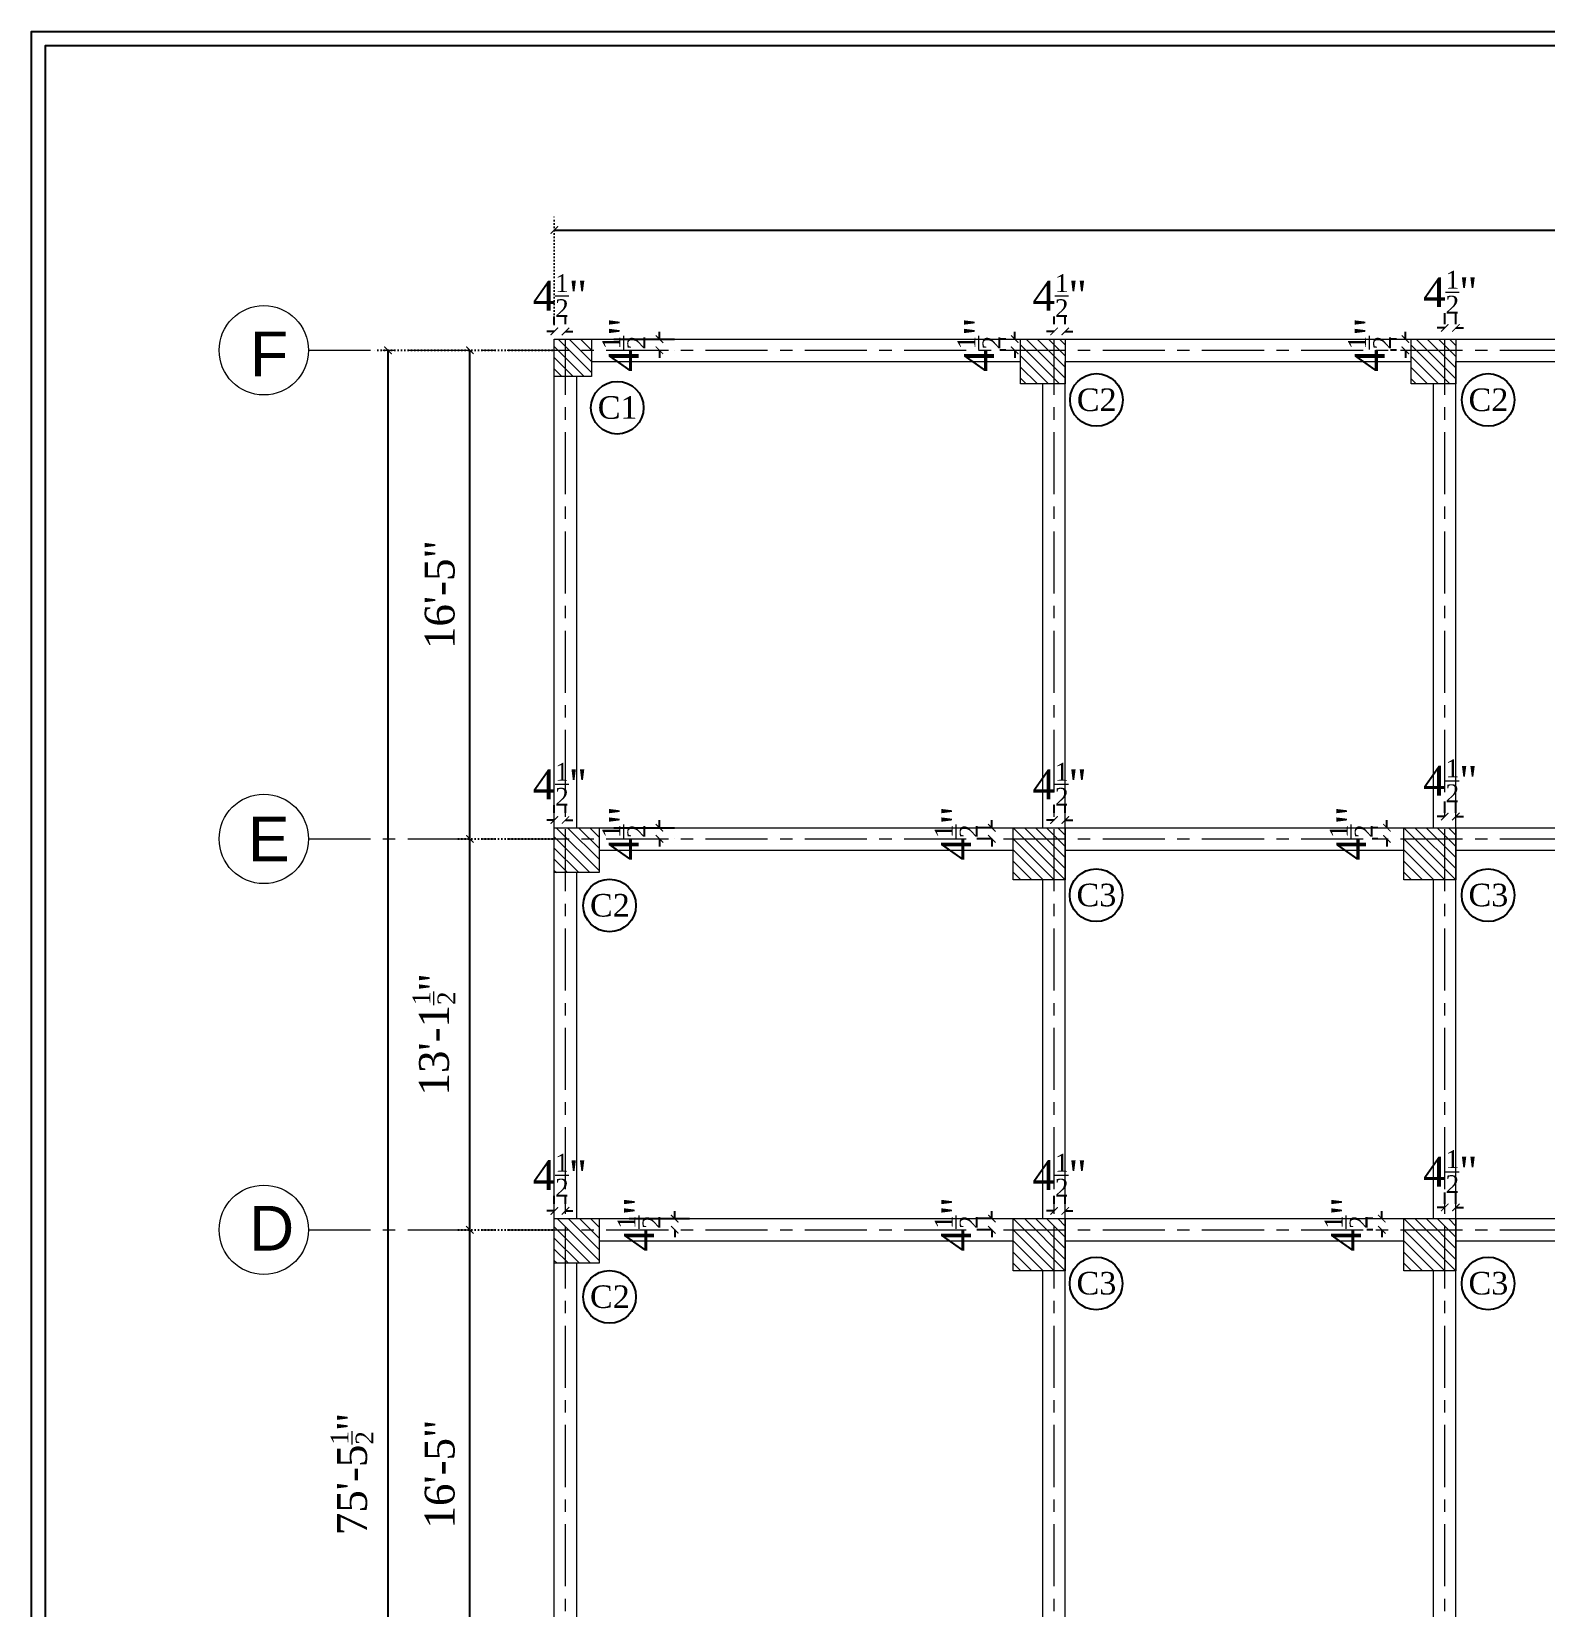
# Model space of a CAD drawing. Header units: feet. Extents: x 36263 to 96584, y 7663 to 35885.
# Drawn here: x 41916 to 42525, y 17432 to 18067 of the extents above; entities that cross this region are included whole.
import ezdxf

# ---------------------------------------------------------------- set-up
doc = ezdxf.new("R2010")
doc.units = ezdxf.units.FT
doc.linetypes.add('CENTER', pattern=[2, 1.25, -0.25, 0.25, -0.25])
doc.linetypes.add('DOT2', pattern=[0.125, 0, -0.125])
for name, color, linetype in [('0_TEXT', 1, 'Continuous'), ('DIM', 1, 'Continuous'), ('ST DIM', 11, 'Continuous'), ('ST TEX', 3, 'Continuous')]:
    doc.layers.add(name, color=color, linetype=linetype)
for name, color, linetype, lineweight in [('Column', 1, 'Continuous', 15), ('Hatch', 9, 'Continuous', 9), ('ST GRIDS', 6, 'CENTER', 9), ('Wall', 3, 'Continuous', 13)]:
    doc.layers.add(name, color=color, linetype=linetype, lineweight=lineweight)
doc.styles.add('RomanS', font='times.ttf')
doc.styles.get("Standard").update_dxf_attribs({"font": 'arial.ttf'})
doc.dimstyles.new('1-1', dxfattribs={"dimtxt": 9, "dimasz": 5, "dimexe": 6, "dimexo": 6, "dimgap": 3, "dimtad": 1, "dimdec": 1, "dimzin": 0, "dimdsep": 46, "dimlunit": 4, "dimtxsty": 'RomanS', "dimblk": 'ARCHTICK', "dimcen": 0.09, "dimclrd": 256, "dimclre": 256, "dimclrt": 3, "dimadec": 0, "dimazin": 0, "dimtfac": 0.6, "dimtdec": 1, "dimtix": 1, "dimtofl": 0, "dimtmove": 1, "dimatfit": 0, "dimfxl": 1, "dimtolj": 1, "dimtzin": 0, "dimarcsym": 0})
pattern_1 = [(315, (2309.4924, 0), (2.24506403, 2.24506403), [])]
pattern_2 = [(315, (2300.4924, 0), (2.24506403, 2.24506403), [])]

# ---------------------------------------------------------------- blocks, each defined once
blk = doc.blocks.new('_ArchTick')
at = {"color": 0, "const_width": 0.15}
blk.add_lwpolyline([(-0.5, -0.5), (0.5, 0.5)], dxfattribs=at)
blk = doc.blocks.new('*D127')
at = {"layer": 'Defpoints', "color": 0, "ltscale": 10, "transparency": 16777216}
for p in [(42092.27, 17938.21), (42131.44, 17938.21), (42131.44, 17741.36)]:
    blk.add_point(p, dxfattribs=at)
at = {"layer": 'ST DIM', "linetype": 'DOT2', "lineweight": -2, "ltscale": 10, "transparency": 16777216}
for p, q in [((42125.44, 17938.21), (42086.27, 17938.21)), ((42125.44, 17741.36), (42086.27, 17741.36))]:
    blk.add_line(p, q, dxfattribs=at)
at = {"layer": 'ST DIM', "lineweight": -2, "ltscale": 10, "transparency": 16777216}
blk.add_line((42092.27, 17741.36), (42092.27, 17938.21), dxfattribs=at)
at = {"layer": 'ST DIM', "lineweight": -2, "ltscale": 10, "transparency": 16777216, "xscale": 3, "yscale": 3, "zscale": 3}
for p, rotation in [((42092.27, 17938.21), 90), ((42092.27, 17741.36), 270)]:
    blk.add_blockref('_ArchTick', p, dxfattribs=dict(at, rotation=rotation))
at = {"layer": 'ST DIM', "color": 3, "lineweight": 13, "ltscale": 10, "transparency": 16777216, "insert": (42080.16, 17839.78), "char_height": 12, "attachment_point": 5, "rotation": 90, "style": 'RomanS'}
blk.add_mtext('\\A1;16\'-5"', dxfattribs=at)
blk = doc.blocks.new('*D133')
at = {"layer": 'Defpoints', "color": 0, "ltscale": 10, "transparency": 16777216}
for p in [(42092.27, 17741.36), (42131.44, 17741.36), (42131.44, 17583.88)]:
    blk.add_point(p, dxfattribs=at)
at = {"layer": 'ST DIM', "linetype": 'DOT2', "lineweight": -2, "ltscale": 10, "transparency": 16777216}
for p, q in [((42125.44, 17741.36), (42086.27, 17741.36)), ((42125.44, 17583.88), (42086.27, 17583.88))]:
    blk.add_line(p, q, dxfattribs=at)
at = {"layer": 'ST DIM', "lineweight": -2, "ltscale": 10, "transparency": 16777216}
blk.add_line((42092.27, 17583.88), (42092.27, 17741.36), dxfattribs=at)
at = {"layer": 'ST DIM', "lineweight": -2, "ltscale": 10, "transparency": 16777216, "xscale": 3, "yscale": 3, "zscale": 3}
for p, rotation in [((42092.27, 17741.36), 90), ((42092.27, 17583.88), 270)]:
    blk.add_blockref('_ArchTick', p, dxfattribs=dict(at, rotation=rotation))
at = {"layer": 'ST DIM', "color": 3, "lineweight": 13, "ltscale": 10, "transparency": 16777216, "insert": (42077.78, 17662.62), "char_height": 12, "attachment_point": 5, "rotation": 90, "style": 'RomanS'}
blk.add_mtext('\\A1;13\'-1{\\H0.6x;\\S1/2;}"', dxfattribs=at)
blk = doc.blocks.new('*D134')
at = {"layer": 'Defpoints', "color": 0, "ltscale": 10, "transparency": 16777216}
for p in [(42092.27, 17583.88), (42131.44, 17583.88), (42131.44, 17387.03)]:
    blk.add_point(p, dxfattribs=at)
at = {"layer": 'ST DIM', "linetype": 'DOT2', "lineweight": -2, "ltscale": 10, "transparency": 16777216}
for p, q in [((42125.44, 17583.88), (42086.27, 17583.88)), ((42125.44, 17387.03), (42086.27, 17387.03))]:
    blk.add_line(p, q, dxfattribs=at)
at = {"layer": 'ST DIM', "lineweight": -2, "ltscale": 10, "transparency": 16777216}
blk.add_line((42092.27, 17387.03), (42092.27, 17583.88), dxfattribs=at)
at = {"layer": 'ST DIM', "lineweight": -2, "ltscale": 10, "transparency": 16777216, "xscale": 3, "yscale": 3, "zscale": 3}
for p, rotation in [((42092.27, 17583.88), 90), ((42092.27, 17387.03), 270)]:
    blk.add_blockref('_ArchTick', p, dxfattribs=dict(at, rotation=rotation))
at = {"layer": 'ST DIM', "color": 3, "lineweight": 13, "ltscale": 10, "transparency": 16777216, "insert": (42080.16, 17485.46), "char_height": 12, "attachment_point": 5, "rotation": 90, "style": 'RomanS'}
blk.add_mtext('\\A1;16\'-5"', dxfattribs=at)
blk = doc.blocks.new('*D139')
at = {"layer": 'Defpoints', "color": 0, "ltscale": 10, "transparency": 16777216}
for p in [(43040.68, 17986.66), (42126.28, 17942.71), (43040.68, 17942.71)]:
    blk.add_point(p, dxfattribs=at)
at = {"layer": 'ST DIM', "linetype": 'DOT2', "lineweight": -2, "ltscale": 10, "transparency": 16777216}
for p, q in [((42126.28, 17948.71), (42126.28, 17992.66)), ((43040.68, 17948.71), (43040.68, 17992.66))]:
    blk.add_line(p, q, dxfattribs=at)
at = {"layer": 'ST DIM', "lineweight": -2, "ltscale": 10, "transparency": 16777216}
blk.add_line((42126.28, 17986.66), (43040.68, 17986.66), dxfattribs=at)
at = {"layer": 'ST DIM', "lineweight": -2, "ltscale": 10, "transparency": 16777216, "xscale": 3, "yscale": 3, "zscale": 3, "rotation": 180}
blk.add_blockref('_ArchTick', (42126.28, 17986.66), dxfattribs=at)
at = {"layer": 'ST DIM', "lineweight": -2, "ltscale": 10, "transparency": 16777216, "xscale": 3, "yscale": 3, "zscale": 3}
blk.add_blockref('_ArchTick', (43040.68, 17986.66), dxfattribs=at)
at = {"layer": 'ST DIM', "color": 3, "lineweight": 13, "ltscale": 10, "transparency": 16777216, "insert": (42583.48, 18001.17), "char_height": 12, "attachment_point": 5, "style": 'RomanS'}
blk.add_mtext('\\A1;76\'-2{\\H0.6x;\\S1/2;}"', dxfattribs=at)
blk = doc.blocks.new('*D128')
at = {"layer": 'Defpoints', "color": 0, "ltscale": 10, "transparency": 16777216}
for p in [(42059.28, 17938.21), (42092.27, 17938.21), (42092.27, 17032.81)]:
    blk.add_point(p, dxfattribs=at)
at = {"layer": 'ST DIM', "linetype": 'DOT2', "lineweight": -2, "ltscale": 10, "transparency": 16777216}
for p, q in [((42086.27, 17938.21), (42053.28, 17938.21)), ((42086.27, 17032.81), (42053.28, 17032.81))]:
    blk.add_line(p, q, dxfattribs=at)
at = {"layer": 'ST DIM', "lineweight": -2, "ltscale": 10, "transparency": 16777216}
blk.add_line((42059.28, 17032.81), (42059.28, 17938.21), dxfattribs=at)
at = {"layer": 'ST DIM', "lineweight": -2, "ltscale": 10, "transparency": 16777216, "xscale": 3, "yscale": 3, "zscale": 3}
for p, rotation in [((42059.28, 17938.21), 90), ((42059.28, 17032.81), 270)]:
    blk.add_blockref('_ArchTick', p, dxfattribs=dict(at, rotation=rotation))
at = {"layer": 'ST DIM', "color": 3, "lineweight": 13, "ltscale": 10, "transparency": 16777216, "insert": (42044.78, 17485.51), "char_height": 12, "attachment_point": 5, "rotation": 90, "style": 'RomanS'}
blk.add_mtext('\\A1;75\'-5{\\H0.6x;\\S1/2;}"', dxfattribs=at)
blk = doc.blocks.new('*D185')
at = {"layer": 'Defpoints', "color": 0, "ltscale": 10, "transparency": 16777216}
for p in [(42332.13, 17945.82), (42327.63, 17942.71), (42332.13, 17942.71)]:
    blk.add_point(p, dxfattribs=at)
at = {"layer": 'ST DIM', "lineweight": -2, "ltscale": 10, "transparency": 16777216}
for p, q in [((42327.63, 17948.71), (42327.63, 17951.82)), ((42332.13, 17948.71), (42332.13, 17951.82)), ((42327.63, 17945.82), (42324.63, 17945.82)), ((42332.13, 17945.82), (42335.13, 17945.82))]:
    blk.add_line(p, q, dxfattribs=at)
at = {"layer": 'ST DIM', "lineweight": -2, "ltscale": 10, "transparency": 16777216, "xscale": 3, "yscale": 3, "zscale": 3}
blk.add_blockref('_ArchTick', (42327.63, 17945.82), dxfattribs=at)
at = {"layer": 'ST DIM', "lineweight": -2, "ltscale": 10, "transparency": 16777216, "xscale": 3, "yscale": 3, "zscale": 3, "rotation": 180}
blk.add_blockref('_ArchTick', (42332.13, 17945.82), dxfattribs=at)
at = {"layer": 'ST DIM', "color": 3, "lineweight": 13, "ltscale": 10, "transparency": 16777216, "insert": (42329.88, 17960.21), "char_height": 12, "attachment_point": 5, "style": 'RomanS'}
blk.add_mtext('\\A1;4{\\H0.6x;\\S1/2;}"', dxfattribs=at)
blk = doc.blocks.new('*D186')
at = {"layer": 'Defpoints', "color": 0, "ltscale": 10, "transparency": 16777216}
for p in [(42489.52, 17947.23), (42485.02, 17942.71), (42489.52, 17942.71)]:
    blk.add_point(p, dxfattribs=at)
at = {"layer": 'ST DIM', "lineweight": -2, "ltscale": 10, "transparency": 16777216}
for p, q in [((42485.02, 17948.71), (42485.02, 17953.23)), ((42489.52, 17948.71), (42489.52, 17953.23)), ((42485.02, 17947.23), (42482.02, 17947.23)), ((42489.52, 17947.23), (42492.52, 17947.23))]:
    blk.add_line(p, q, dxfattribs=at)
at = {"layer": 'ST DIM', "lineweight": -2, "ltscale": 10, "transparency": 16777216, "xscale": 3, "yscale": 3, "zscale": 3}
blk.add_blockref('_ArchTick', (42485.02, 17947.23), dxfattribs=at)
at = {"layer": 'ST DIM', "lineweight": -2, "ltscale": 10, "transparency": 16777216, "xscale": 3, "yscale": 3, "zscale": 3, "rotation": 180}
blk.add_blockref('_ArchTick', (42489.52, 17947.23), dxfattribs=at)
at = {"layer": 'ST DIM', "color": 3, "lineweight": 13, "ltscale": 10, "transparency": 16777216, "insert": (42487.27, 17961.61), "char_height": 12, "attachment_point": 5, "style": 'RomanS'}
blk.add_mtext('\\A1;4{\\H0.6x;\\S1/2;}"', dxfattribs=at)
blk = doc.blocks.new('*D183')
at = {"layer": 'Defpoints', "color": 0, "ltscale": 10, "transparency": 16777216}
for p in [(42130.78, 17945.82), (42126.28, 17942.71), (42130.78, 17942.71)]:
    blk.add_point(p, dxfattribs=at)
at = {"layer": 'ST DIM', "lineweight": -2, "ltscale": 10, "transparency": 16777216}
for p, q in [((42126.28, 17948.71), (42126.28, 17951.82)), ((42130.78, 17948.71), (42130.78, 17951.82)), ((42126.28, 17945.82), (42123.28, 17945.82)), ((42130.78, 17945.82), (42133.78, 17945.82))]:
    blk.add_line(p, q, dxfattribs=at)
at = {"layer": 'ST DIM', "lineweight": -2, "ltscale": 10, "transparency": 16777216, "xscale": 3, "yscale": 3, "zscale": 3}
blk.add_blockref('_ArchTick', (42126.28, 17945.82), dxfattribs=at)
at = {"layer": 'ST DIM', "lineweight": -2, "ltscale": 10, "transparency": 16777216, "xscale": 3, "yscale": 3, "zscale": 3, "rotation": 180}
blk.add_blockref('_ArchTick', (42130.78, 17945.82), dxfattribs=at)
at = {"layer": 'ST DIM', "color": 3, "lineweight": 13, "ltscale": 10, "transparency": 16777216, "insert": (42128.53, 17960.21), "char_height": 12, "attachment_point": 5, "style": 'RomanS'}
blk.add_mtext('\\A1;4{\\H0.6x;\\S1/2;}"', dxfattribs=at)
blk = doc.blocks.new('*D184')
at = {"layer": 'Defpoints', "color": 0, "ltscale": 10, "transparency": 16777216}
for p in [(42311.76, 17938.21), (42314.13, 17942.71), (42314.13, 17938.21)]:
    blk.add_point(p, dxfattribs=at)
at = {"layer": 'ST DIM', "lineweight": -2, "ltscale": 10, "transparency": 16777216}
for p, q in [((42311.76, 17942.71), (42311.76, 17945.71)), ((42308.13, 17942.71), (42305.76, 17942.71)), ((42308.13, 17938.21), (42305.76, 17938.21)), ((42311.76, 17938.21), (42311.76, 17935.21))]:
    blk.add_line(p, q, dxfattribs=at)
at = {"layer": 'ST DIM', "lineweight": -2, "ltscale": 10, "transparency": 16777216, "xscale": 3, "yscale": 3, "zscale": 3}
for p, rotation in [((42311.76, 17942.71), 270), ((42311.76, 17938.21), 90)]:
    blk.add_blockref('_ArchTick', p, dxfattribs=dict(at, rotation=rotation))
at = {"layer": 'ST DIM', "color": 3, "lineweight": 13, "ltscale": 10, "transparency": 16777216, "insert": (42297.37, 17940.46), "char_height": 12, "attachment_point": 5, "rotation": 90, "style": 'RomanS'}
blk.add_mtext('\\A1;4{\\H0.6x;\\S1/2;}"', dxfattribs=at)
blk = doc.blocks.new('*D188')
at = {"layer": 'Defpoints', "color": 0, "ltscale": 10, "transparency": 16777216}
for p in [(42144.28, 17942.71), (42168.64, 17938.21), (42168.64, 17938.21)]:
    blk.add_point(p, dxfattribs=at)
at = {"layer": 'ST DIM', "lineweight": -2, "ltscale": 10, "transparency": 16777216}
for p, q in [((42168.64, 17942.71), (42168.64, 17945.71)), ((42150.28, 17942.71), (42174.64, 17942.71)), ((42168.64, 17938.21), (42168.64, 17935.21)), ((42174.64, 17938.21), (42174.64, 17938.21))]:
    blk.add_line(p, q, dxfattribs=at)
at = {"layer": 'ST DIM', "lineweight": -2, "ltscale": 10, "transparency": 16777216, "xscale": 3, "yscale": 3, "zscale": 3}
for p, rotation in [((42168.64, 17942.71), 270), ((42168.64, 17938.21), 90)]:
    blk.add_blockref('_ArchTick', p, dxfattribs=dict(at, rotation=rotation))
at = {"layer": 'ST DIM', "color": 3, "lineweight": 13, "ltscale": 10, "transparency": 16777216, "insert": (42154.26, 17940.46), "char_height": 12, "attachment_point": 5, "rotation": 90, "style": 'RomanS'}
blk.add_mtext('\\A1;4{\\H0.6x;\\S1/2;}"', dxfattribs=at)
blk = doc.blocks.new('*D177')
at = {"layer": 'Defpoints', "color": 0, "ltscale": 10, "transparency": 16777216}
for p in [(42469.15, 17938.21), (42471.52, 17942.71), (42471.52, 17938.21)]:
    blk.add_point(p, dxfattribs=at)
at = {"layer": 'ST DIM', "lineweight": -2, "ltscale": 10, "transparency": 16777216}
for p, q in [((42469.15, 17942.71), (42469.15, 17945.71)), ((42465.52, 17942.71), (42463.15, 17942.71)), ((42465.52, 17938.21), (42463.15, 17938.21)), ((42469.15, 17938.21), (42469.15, 17935.21))]:
    blk.add_line(p, q, dxfattribs=at)
at = {"layer": 'ST DIM', "lineweight": -2, "ltscale": 10, "transparency": 16777216, "xscale": 3, "yscale": 3, "zscale": 3}
for p, rotation in [((42469.15, 17942.71), 270), ((42469.15, 17938.21), 90)]:
    blk.add_blockref('_ArchTick', p, dxfattribs=dict(at, rotation=rotation))
at = {"layer": 'ST DIM', "color": 3, "lineweight": 13, "ltscale": 10, "transparency": 16777216, "insert": (42454.77, 17940.46), "char_height": 12, "attachment_point": 5, "rotation": 90, "style": 'RomanS'}
blk.add_mtext('\\A1;4{\\H0.6x;\\S1/2;}"', dxfattribs=at)
blk = doc.blocks.new('*D165')
at = {"layer": 'Defpoints', "color": 0, "ltscale": 10, "transparency": 16777216}
for p in [(42130.78, 17748.97), (42126.28, 17745.86), (42130.78, 17745.86)]:
    blk.add_point(p, dxfattribs=at)
at = {"layer": 'ST DIM', "lineweight": -2, "ltscale": 10, "transparency": 16777216}
for p, q in [((42126.28, 17751.86), (42126.28, 17754.97)), ((42130.78, 17751.86), (42130.78, 17754.97)), ((42126.28, 17748.97), (42123.28, 17748.97)), ((42130.78, 17748.97), (42133.78, 17748.97))]:
    blk.add_line(p, q, dxfattribs=at)
at = {"layer": 'ST DIM', "lineweight": -2, "ltscale": 10, "transparency": 16777216, "xscale": 3, "yscale": 3, "zscale": 3}
blk.add_blockref('_ArchTick', (42126.28, 17748.97), dxfattribs=at)
at = {"layer": 'ST DIM', "lineweight": -2, "ltscale": 10, "transparency": 16777216, "xscale": 3, "yscale": 3, "zscale": 3, "rotation": 180}
blk.add_blockref('_ArchTick', (42130.78, 17748.97), dxfattribs=at)
at = {"layer": 'ST DIM', "color": 3, "lineweight": 13, "ltscale": 10, "transparency": 16777216, "insert": (42128.53, 17763.36), "char_height": 12, "attachment_point": 5, "style": 'RomanS'}
blk.add_mtext('\\A1;4{\\H0.6x;\\S1/2;}"', dxfattribs=at)
blk = doc.blocks.new('*D166')
at = {"layer": 'Defpoints', "color": 0, "ltscale": 10, "transparency": 16777216}
for p in [(42144.28, 17745.86), (42168.64, 17741.36), (42168.64, 17741.36)]:
    blk.add_point(p, dxfattribs=at)
at = {"layer": 'ST DIM', "lineweight": -2, "ltscale": 10, "transparency": 16777216}
for p, q in [((42168.64, 17745.86), (42168.64, 17748.86)), ((42150.28, 17745.86), (42174.64, 17745.86)), ((42168.64, 17741.36), (42168.64, 17738.36)), ((42174.64, 17741.36), (42174.64, 17741.36))]:
    blk.add_line(p, q, dxfattribs=at)
at = {"layer": 'ST DIM', "lineweight": -2, "ltscale": 10, "transparency": 16777216, "xscale": 3, "yscale": 3, "zscale": 3}
for p, rotation in [((42168.64, 17745.86), 270), ((42168.64, 17741.36), 90)]:
    blk.add_blockref('_ArchTick', p, dxfattribs=dict(at, rotation=rotation))
at = {"layer": 'ST DIM', "color": 3, "lineweight": 13, "ltscale": 10, "transparency": 16777216, "insert": (42154.26, 17743.61), "char_height": 12, "attachment_point": 5, "rotation": 90, "style": 'RomanS'}
blk.add_mtext('\\A1;4{\\H0.6x;\\S1/2;}"', dxfattribs=at)
blk = doc.blocks.new('*D167')
at = {"layer": 'Defpoints', "color": 0, "ltscale": 10, "transparency": 16777216}
for p in [(42332.13, 17748.97), (42327.63, 17745.86), (42332.13, 17745.86)]:
    blk.add_point(p, dxfattribs=at)
at = {"layer": 'ST DIM', "lineweight": -2, "ltscale": 10, "transparency": 16777216}
for p, q in [((42327.63, 17751.86), (42327.63, 17754.97)), ((42332.13, 17751.86), (42332.13, 17754.97)), ((42327.63, 17748.97), (42324.63, 17748.97)), ((42332.13, 17748.97), (42335.13, 17748.97))]:
    blk.add_line(p, q, dxfattribs=at)
at = {"layer": 'ST DIM', "lineweight": -2, "ltscale": 10, "transparency": 16777216, "xscale": 3, "yscale": 3, "zscale": 3}
blk.add_blockref('_ArchTick', (42327.63, 17748.97), dxfattribs=at)
at = {"layer": 'ST DIM', "lineweight": -2, "ltscale": 10, "transparency": 16777216, "xscale": 3, "yscale": 3, "zscale": 3, "rotation": 180}
blk.add_blockref('_ArchTick', (42332.13, 17748.97), dxfattribs=at)
at = {"layer": 'ST DIM', "color": 3, "lineweight": 13, "ltscale": 10, "transparency": 16777216, "insert": (42329.88, 17763.36), "char_height": 12, "attachment_point": 5, "style": 'RomanS'}
blk.add_mtext('\\A1;4{\\H0.6x;\\S1/2;}"', dxfattribs=at)
blk = doc.blocks.new('*D168')
at = {"layer": 'Defpoints', "color": 0, "ltscale": 10, "transparency": 16777216}
for p in [(42489.52, 17750.38), (42485.02, 17745.86), (42489.52, 17745.86)]:
    blk.add_point(p, dxfattribs=at)
at = {"layer": 'ST DIM', "lineweight": -2, "ltscale": 10, "transparency": 16777216}
for p, q in [((42485.02, 17751.86), (42485.02, 17756.38)), ((42489.52, 17751.86), (42489.52, 17756.38)), ((42485.02, 17750.38), (42482.02, 17750.38)), ((42489.52, 17750.38), (42492.52, 17750.38))]:
    blk.add_line(p, q, dxfattribs=at)
at = {"layer": 'ST DIM', "lineweight": -2, "ltscale": 10, "transparency": 16777216, "xscale": 3, "yscale": 3, "zscale": 3}
blk.add_blockref('_ArchTick', (42485.02, 17750.38), dxfattribs=at)
at = {"layer": 'ST DIM', "lineweight": -2, "ltscale": 10, "transparency": 16777216, "xscale": 3, "yscale": 3, "zscale": 3, "rotation": 180}
blk.add_blockref('_ArchTick', (42489.52, 17750.38), dxfattribs=at)
at = {"layer": 'ST DIM', "color": 3, "lineweight": 13, "ltscale": 10, "transparency": 16777216, "insert": (42487.27, 17764.77), "char_height": 12, "attachment_point": 5, "style": 'RomanS'}
blk.add_mtext('\\A1;4{\\H0.6x;\\S1/2;}"', dxfattribs=at)
blk = doc.blocks.new('*D172')
at = {"layer": 'Defpoints', "color": 0, "ltscale": 10, "transparency": 16777216}
for p in [(42308.13, 17745.86), (42302.56, 17741.36), (42308.13, 17741.36)]:
    blk.add_point(p, dxfattribs=at)
at = {"layer": 'ST DIM', "lineweight": -2, "ltscale": 10, "transparency": 16777216}
for p, q in [((42302.56, 17745.86), (42302.56, 17748.86)), ((42302.13, 17745.86), (42296.56, 17745.86)), ((42302.13, 17741.36), (42296.56, 17741.36)), ((42302.56, 17741.36), (42302.56, 17738.36))]:
    blk.add_line(p, q, dxfattribs=at)
at = {"layer": 'ST DIM', "lineweight": -2, "ltscale": 10, "transparency": 16777216, "xscale": 3, "yscale": 3, "zscale": 3}
for p, rotation in [((42302.56, 17745.86), 270), ((42302.56, 17741.36), 90)]:
    blk.add_blockref('_ArchTick', p, dxfattribs=dict(at, rotation=rotation))
at = {"layer": 'ST DIM', "color": 3, "lineweight": 13, "ltscale": 10, "transparency": 16777216, "insert": (42288.17, 17743.61), "char_height": 12, "attachment_point": 5, "rotation": 90, "style": 'RomanS'}
blk.add_mtext('\\A1;4{\\H0.6x;\\S1/2;}"', dxfattribs=at)
blk = doc.blocks.new('*D173')
at = {"layer": 'Defpoints', "color": 0, "ltscale": 10, "transparency": 16777216}
for p in [(42464.09, 17745.86), (42461.72, 17741.36), (42464.09, 17741.36)]:
    blk.add_point(p, dxfattribs=at)
at = {"layer": 'ST DIM', "lineweight": -2, "ltscale": 10, "transparency": 16777216}
for p, q in [((42461.72, 17745.86), (42461.72, 17748.86)), ((42458.09, 17745.86), (42455.72, 17745.86)), ((42458.09, 17741.36), (42455.72, 17741.36)), ((42461.72, 17741.36), (42461.72, 17738.36))]:
    blk.add_line(p, q, dxfattribs=at)
at = {"layer": 'ST DIM', "lineweight": -2, "ltscale": 10, "transparency": 16777216, "xscale": 3, "yscale": 3, "zscale": 3}
for p, rotation in [((42461.72, 17745.86), 270), ((42461.72, 17741.36), 90)]:
    blk.add_blockref('_ArchTick', p, dxfattribs=dict(at, rotation=rotation))
at = {"layer": 'ST DIM', "color": 3, "lineweight": 13, "ltscale": 10, "transparency": 16777216, "insert": (42447.34, 17743.61), "char_height": 12, "attachment_point": 5, "rotation": 90, "style": 'RomanS'}
blk.add_mtext('\\A1;4{\\H0.6x;\\S1/2;}"', dxfattribs=at)
blk = doc.blocks.new('*D141')
at = {"layer": 'Defpoints', "color": 0, "ltscale": 10, "transparency": 16777216}
for p in [(42130.78, 17591.5), (42126.28, 17588.38), (42130.78, 17588.38)]:
    blk.add_point(p, dxfattribs=at)
at = {"layer": 'ST DIM', "lineweight": -2, "ltscale": 10, "transparency": 16777216}
for p, q in [((42126.28, 17594.38), (42126.28, 17597.5)), ((42130.78, 17594.38), (42130.78, 17597.5)), ((42126.28, 17591.5), (42123.28, 17591.5)), ((42130.78, 17591.5), (42133.78, 17591.5))]:
    blk.add_line(p, q, dxfattribs=at)
at = {"layer": 'ST DIM', "lineweight": -2, "ltscale": 10, "transparency": 16777216, "xscale": 3, "yscale": 3, "zscale": 3}
blk.add_blockref('_ArchTick', (42126.28, 17591.5), dxfattribs=at)
at = {"layer": 'ST DIM', "lineweight": -2, "ltscale": 10, "transparency": 16777216, "xscale": 3, "yscale": 3, "zscale": 3, "rotation": 180}
blk.add_blockref('_ArchTick', (42130.78, 17591.5), dxfattribs=at)
at = {"layer": 'ST DIM', "color": 3, "lineweight": 13, "ltscale": 10, "transparency": 16777216, "insert": (42128.53, 17605.88), "char_height": 12, "attachment_point": 5, "style": 'RomanS'}
blk.add_mtext('\\A1;4{\\H0.6x;\\S1/2;}"', dxfattribs=at)
blk = doc.blocks.new('*D142')
at = {"layer": 'Defpoints', "color": 0, "ltscale": 10, "transparency": 16777216}
for p in [(42150.42, 17588.38), (42174.79, 17583.88), (42174.79, 17583.88)]:
    blk.add_point(p, dxfattribs=at)
at = {"layer": 'ST DIM', "lineweight": -2, "ltscale": 10, "transparency": 16777216}
for p, q in [((42174.79, 17588.38), (42174.79, 17591.38)), ((42156.42, 17588.38), (42180.79, 17588.38)), ((42174.79, 17583.88), (42174.79, 17580.88)), ((42180.79, 17583.88), (42180.79, 17583.88))]:
    blk.add_line(p, q, dxfattribs=at)
at = {"layer": 'ST DIM', "lineweight": -2, "ltscale": 10, "transparency": 16777216, "xscale": 3, "yscale": 3, "zscale": 3}
for p, rotation in [((42174.79, 17588.38), 270), ((42174.79, 17583.88), 90)]:
    blk.add_blockref('_ArchTick', p, dxfattribs=dict(at, rotation=rotation))
at = {"layer": 'ST DIM', "color": 3, "lineweight": 13, "ltscale": 10, "transparency": 16777216, "insert": (42160.4, 17586.13), "char_height": 12, "attachment_point": 5, "rotation": 90, "style": 'RomanS'}
blk.add_mtext('\\A1;4{\\H0.6x;\\S1/2;}"', dxfattribs=at)
blk = doc.blocks.new('*D143')
at = {"layer": 'Defpoints', "color": 0, "ltscale": 10, "transparency": 16777216}
for p in [(42332.13, 17591.5), (42327.63, 17588.38), (42332.13, 17588.38)]:
    blk.add_point(p, dxfattribs=at)
at = {"layer": 'ST DIM', "lineweight": -2, "ltscale": 10, "transparency": 16777216}
for p, q in [((42327.63, 17594.38), (42327.63, 17597.5)), ((42332.13, 17594.38), (42332.13, 17597.5)), ((42327.63, 17591.5), (42324.63, 17591.5)), ((42332.13, 17591.5), (42335.13, 17591.5))]:
    blk.add_line(p, q, dxfattribs=at)
at = {"layer": 'ST DIM', "lineweight": -2, "ltscale": 10, "transparency": 16777216, "xscale": 3, "yscale": 3, "zscale": 3}
blk.add_blockref('_ArchTick', (42327.63, 17591.5), dxfattribs=at)
at = {"layer": 'ST DIM', "lineweight": -2, "ltscale": 10, "transparency": 16777216, "xscale": 3, "yscale": 3, "zscale": 3, "rotation": 180}
blk.add_blockref('_ArchTick', (42332.13, 17591.5), dxfattribs=at)
at = {"layer": 'ST DIM', "color": 3, "lineweight": 13, "ltscale": 10, "transparency": 16777216, "insert": (42329.88, 17605.88), "char_height": 12, "attachment_point": 5, "style": 'RomanS'}
blk.add_mtext('\\A1;4{\\H0.6x;\\S1/2;}"', dxfattribs=at)
blk = doc.blocks.new('*D144')
at = {"layer": 'Defpoints', "color": 0, "ltscale": 10, "transparency": 16777216}
for p in [(42489.52, 17592.9), (42485.02, 17588.38), (42489.52, 17588.38)]:
    blk.add_point(p, dxfattribs=at)
at = {"layer": 'ST DIM', "lineweight": -2, "ltscale": 10, "transparency": 16777216}
for p, q in [((42485.02, 17594.38), (42485.02, 17598.9)), ((42489.52, 17594.38), (42489.52, 17598.9)), ((42485.02, 17592.9), (42482.02, 17592.9)), ((42489.52, 17592.9), (42492.52, 17592.9))]:
    blk.add_line(p, q, dxfattribs=at)
at = {"layer": 'ST DIM', "lineweight": -2, "ltscale": 10, "transparency": 16777216, "xscale": 3, "yscale": 3, "zscale": 3}
blk.add_blockref('_ArchTick', (42485.02, 17592.9), dxfattribs=at)
at = {"layer": 'ST DIM', "lineweight": -2, "ltscale": 10, "transparency": 16777216, "xscale": 3, "yscale": 3, "zscale": 3, "rotation": 180}
blk.add_blockref('_ArchTick', (42489.52, 17592.9), dxfattribs=at)
at = {"layer": 'ST DIM', "color": 3, "lineweight": 13, "ltscale": 10, "transparency": 16777216, "insert": (42487.27, 17607.29), "char_height": 12, "attachment_point": 5, "style": 'RomanS'}
blk.add_mtext('\\A1;4{\\H0.6x;\\S1/2;}"', dxfattribs=at)
blk = doc.blocks.new('*D148')
at = {"layer": 'Defpoints', "color": 0, "ltscale": 10, "transparency": 16777216}
for p in [(42302.56, 17583.88), (42308.13, 17588.38), (42308.13, 17583.88)]:
    blk.add_point(p, dxfattribs=at)
at = {"layer": 'ST DIM', "lineweight": -2, "ltscale": 10, "transparency": 16777216}
for p, q in [((42302.56, 17588.38), (42302.56, 17591.38)), ((42302.13, 17588.38), (42296.56, 17588.38)), ((42302.13, 17583.88), (42296.56, 17583.88)), ((42302.56, 17583.88), (42302.56, 17580.88))]:
    blk.add_line(p, q, dxfattribs=at)
at = {"layer": 'ST DIM', "lineweight": -2, "ltscale": 10, "transparency": 16777216, "xscale": 3, "yscale": 3, "zscale": 3}
for p, rotation in [((42302.56, 17588.38), 270), ((42302.56, 17583.88), 90)]:
    blk.add_blockref('_ArchTick', p, dxfattribs=dict(at, rotation=rotation))
at = {"layer": 'ST DIM', "color": 3, "lineweight": 13, "ltscale": 10, "transparency": 16777216, "insert": (42288.17, 17586.13), "char_height": 12, "attachment_point": 5, "rotation": 90, "style": 'RomanS'}
blk.add_mtext('\\A1;4{\\H0.6x;\\S1/2;}"', dxfattribs=at)
blk = doc.blocks.new('*D149')
at = {"layer": 'Defpoints', "color": 0, "ltscale": 10, "transparency": 16777216}
for p in [(42459.66, 17583.88), (42462.02, 17588.38), (42462.02, 17583.88)]:
    blk.add_point(p, dxfattribs=at)
at = {"layer": 'ST DIM', "lineweight": -2, "ltscale": 10, "transparency": 16777216}
for p, q in [((42459.66, 17588.38), (42459.66, 17591.38)), ((42456.02, 17588.38), (42453.66, 17588.38)), ((42456.02, 17583.88), (42453.66, 17583.88)), ((42459.66, 17583.88), (42459.66, 17580.88))]:
    blk.add_line(p, q, dxfattribs=at)
at = {"layer": 'ST DIM', "lineweight": -2, "ltscale": 10, "transparency": 16777216, "xscale": 3, "yscale": 3, "zscale": 3}
for p, rotation in [((42459.66, 17588.38), 270), ((42459.66, 17583.88), 90)]:
    blk.add_blockref('_ArchTick', p, dxfattribs=dict(at, rotation=rotation))
at = {"layer": 'ST DIM', "color": 3, "lineweight": 13, "ltscale": 10, "transparency": 16777216, "insert": (42445.27, 17586.13), "char_height": 12, "attachment_point": 5, "rotation": 90, "style": 'RomanS'}
blk.add_mtext('\\A1;4{\\H0.6x;\\S1/2;}"', dxfattribs=at)

msp = doc.modelspace()

# ---------------------------------------------------------------- hatches: boundary and pattern name
at = {"layer": 'Hatch', "lineweight": 9, "transparency": 33554505}
h = msp.add_hatch(dxfattribs=at)
h.set_pattern_fill('ANSI31', color=253, angle=-90)
h.set_pattern_definition(pattern_1)
h.paths.add_polyline_path([(42141.28, 17942.71), (42126.28, 17942.71), (42126.28, 17927.71), (42141.28, 17927.71)])
h = msp.add_hatch(dxfattribs=at)
h.set_pattern_fill('ANSI31', color=253, angle=-90)
h.set_pattern_definition(pattern_2)
h.paths.add_polyline_path([(42314.13, 17942.71), (42314.13, 17924.71), (42332.13, 17924.71), (42332.13, 17942.71)])
h = msp.add_hatch(dxfattribs=at)
h.set_pattern_fill('ANSI31', color=253, angle=-90)
h.set_pattern_definition(pattern_2)
h.paths.add_polyline_path([(42471.52, 17942.71), (42471.52, 17924.71), (42489.52, 17924.71), (42489.52, 17942.71)])
h = msp.add_hatch(dxfattribs=at)
h.set_pattern_fill('ANSI31', color=253, angle=-90)
h.set_pattern_definition(pattern_1)
h.paths.add_polyline_path([(42126.28, 17745.86), (42126.28, 17727.86), (42144.28, 17727.86), (42144.28, 17745.86)])
h = msp.add_hatch(dxfattribs=at)
h.set_pattern_fill('ANSI31', color=253, angle=-90)
h.set_pattern_definition(pattern_2)
h.paths.add_polyline_path([(42332.13, 17745.86), (42311.13, 17745.86), (42311.13, 17724.86), (42332.13, 17724.86)])
h = msp.add_hatch(dxfattribs=at)
h.set_pattern_fill('ANSI31', color=253, angle=-90)
h.set_pattern_definition([(315, (2457.8844, -4e-12), (2.24506403, 2.24506403), [])])
h.paths.add_polyline_path([(42489.52, 17745.86), (42468.52, 17745.86), (42468.52, 17724.86), (42489.52, 17724.86)])
h = msp.add_hatch(dxfattribs=at)
h.set_pattern_fill('ANSI31', color=253, angle=-90)
h.set_pattern_definition(pattern_1)
h.paths.add_polyline_path([(42126.28, 17588.38), (42126.28, 17570.38), (42144.28, 17570.38), (42144.28, 17588.38)])
h = msp.add_hatch(dxfattribs=at)
h.set_pattern_fill('ANSI31', color=253, angle=-90)
h.set_pattern_definition([(315, (2300.4924, -157.4784), (2.24506403, 2.24506403), [])])
h.paths.add_polyline_path([(42332.13, 17588.38), (42311.13, 17588.38), (42311.13, 17567.38), (42332.13, 17567.38)])
h = msp.add_hatch(dxfattribs=at)
h.set_pattern_fill('ANSI31', color=253, angle=-90)
h.set_pattern_definition([(315, (2457.8844, -157.4784), (2.24506403, 2.24506403), [])])
h.paths.add_polyline_path([(42489.52, 17588.38), (42468.52, 17588.38), (42468.52, 17567.38), (42489.52, 17567.38)])

# ---------------------------------------------------------------- linework, layer by layer
for points in [[(41915.64, 16782.86), (41915.64, 18066.65), (43726.55, 18066.65), (43726.55, 16782.86)], [(41921.34, 16788.56), (41921.34, 18060.95), (43720.85, 18060.95), (43720.85, 16788.56)]]:
    msp.add_lwpolyline(points, close=True)
for centre in [(42151.65, 17915.09), (42344.69, 17918.2), (42502.51, 17918.2), (42344.56, 17718.68), (42502.48, 17718.68), (42148.54, 17714.54), (42344.56, 17562.28), (42502.48, 17562.28), (42148.54, 17556.85)]:
    msp.add_circle(centre, 10.61)
at = {"layer": 'Column', "lineweight": 18}
for points in [[(42126.28, 17942.71), (42141.28, 17942.71), (42141.28, 17927.71), (42126.28, 17927.71)], [(42314.13, 17942.71), (42332.13, 17942.71), (42332.13, 17924.71), (42314.13, 17924.71)], [(42471.52, 17942.71), (42489.52, 17942.71), (42489.52, 17924.71), (42471.52, 17924.71)], [(42126.28, 17745.86), (42144.28, 17745.86), (42144.28, 17727.86), (42126.28, 17727.86)], [(42311.13, 17745.86), (42332.13, 17745.86), (42332.13, 17724.86), (42311.13, 17724.86)], [(42468.52, 17745.86), (42489.52, 17745.86), (42489.52, 17724.86), (42468.52, 17724.86)], [(42126.28, 17588.38), (42144.28, 17588.38), (42144.28, 17570.38), (42126.28, 17570.38)], [(42311.13, 17588.38), (42332.13, 17588.38), (42332.13, 17567.38), (42311.13, 17567.38)], [(42468.52, 17588.38), (42489.52, 17588.38), (42489.52, 17567.38), (42468.52, 17567.38)]]:
    msp.add_lwpolyline(points, close=True, dxfattribs=at)
at = {"layer": 'DIM', "lineweight": 13}
for centre in [(42009.22, 17938.21), (42009.22, 17741.36), (42009.22, 17583.88)]:
    msp.add_circle(centre, 18, dxfattribs=at)
at = {"layer": 'ST GRIDS', "color": 251, "lineweight": 13, "ltscale": 20}
for p, q in [((42027.22, 17938.21), (43040.68, 17938.21)), ((42130.78, 16920.25), (42130.78, 17942.71)), ((42327.63, 16920.25), (42327.63, 17942.71)), ((42485.02, 16920.25), (42485.02, 17942.71)), ((42027.22, 17741.36), (43040.68, 17741.36)), ((42027.22, 17583.88), (43040.68, 17583.88))]:
    msp.add_line(p, q, dxfattribs=at)
at = {"layer": 'Wall', "lineweight": 15}
for p, q in [((42126.28, 17942.71), (43040.68, 17942.71)), ((42126.28, 17028.31), (42126.28, 17942.71)), ((42141.28, 17933.71), (42314.13, 17933.71)), ((42332.13, 17933.71), (42471.52, 17933.71)), ((42332.13, 17037.31), (42332.13, 17933.71)), ((42489.52, 17933.71), (42668.44, 17933.71)), ((42489.52, 17037.31), (42489.52, 17933.71)), ((42135.28, 17745.86), (42135.28, 17927.71)), ((42323.13, 17745.86), (42323.13, 17924.71)), ((42480.52, 17745.86), (42480.52, 17924.71)), ((42126.28, 17745.86), (42480.52, 17745.86)), ((42489.52, 17745.86), (42677.44, 17745.86)), ((42144.28, 17736.86), (42311.13, 17736.86)), ((42332.13, 17736.86), (42468.52, 17736.86)), ((42489.52, 17736.86), (42665.44, 17736.86)), ((42135.28, 17588.38), (42135.28, 17727.86)), ((42323.13, 17588.38), (42323.13, 17724.86)), ((42480.52, 17588.38), (42480.52, 17724.86)), ((42135.28, 17588.38), (43031.68, 17588.38)), ((42144.28, 17579.38), (42311.13, 17579.38)), ((42332.13, 17579.38), (42468.52, 17579.38)), ((42489.52, 17579.38), (42665.44, 17579.38)), ((42135.28, 17391.53), (42135.28, 17570.38)), ((42323.13, 17391.53), (42323.13, 17567.38)), ((42480.52, 17391.53), (42480.52, 17567.38))]:
    msp.add_line(p, q, dxfattribs=at)

# ---------------------------------------------------------------- texts
at = {"layer": '0_TEXT', "color": 2, "char_height": 18, "attachment_point": 1}
for s, insert in [('F', (42003.67, 17945.77)), ('E', (42002.83, 17750.36)), ('D', (42003.31, 17593.52))]:
    msp.add_mtext_dynamic_manual_height_columns(s, width=33.971, gutter_width=30, heights=[0], dxfattribs=dict(at, insert=insert))
at = {"layer": 'ST TEX', "color": 3, "lineweight": -3, "transparency": 33554684, "style": 'RomanS'}
for s, p in [('C1', (42143.76, 17910.63)), ('C2', (42336.79, 17913.74)), ('C2', (42494.61, 17913.74)), ('C3', (42336.66, 17714.22)), ('C3', (42494.58, 17714.22)), ('C2', (42140.64, 17710.08)), ('C3', (42336.66, 17557.82)), ('C3', (42494.58, 17557.82)), ('C2', (42140.64, 17552.39))]:
    msp.add_text(s, height=9.1, dxfattribs=at).set_placement(p)

# ---------------------------------------------------------------- dimensions: what is measured, and where the dimension line sits
at = {"layer": 'ST DIM', "lineweight": 13, "ltscale": 10}
for base, p1, p2, picture, middle in [((43040.68, 17986.66), (42126.28, 17942.71), (43040.68, 17942.71), '*D139', (42583.48, 18001.17)), ((42489.52, 17947.23), (42485.02, 17942.71), (42489.52, 17942.71), '*D186', (42487.27, 17961.61)), ((42130.78, 17945.82), (42126.28, 17942.71), (42130.78, 17942.71), '*D183', (42128.53, 17960.21)), ((42332.13, 17945.82), (42327.63, 17942.71), (42332.13, 17942.71), '*D185', (42329.88, 17960.21)), ((42489.52, 17750.38), (42485.02, 17745.86), (42489.52, 17745.86), '*D168', (42487.27, 17764.77)), ((42130.78, 17748.97), (42126.28, 17745.86), (42130.78, 17745.86), '*D165', (42128.53, 17763.36)), ((42332.13, 17748.97), (42327.63, 17745.86), (42332.13, 17745.86), '*D167', (42329.88, 17763.36)), ((42130.78, 17591.5), (42126.28, 17588.38), (42130.78, 17588.38), '*D141', (42128.53, 17605.88)), ((42332.13, 17591.5), (42327.63, 17588.38), (42332.13, 17588.38), '*D143', (42329.88, 17605.88)), ((42489.52, 17592.9), (42485.02, 17588.38), (42489.52, 17588.38), '*D144', (42487.27, 17607.29))]:
    dim = msp.add_linear_dim(base=base, p1=p1, p2=p2, dimstyle='1-1', override={"dimtxt": 12, "dimasz": 3, "dimgap": 6, "dimpost": '\\X'}, dxfattribs=at)
    dim.commit()
    dim.dimension.update_dxf_attribs({"geometry": picture, "text_midpoint": middle})
for base, p1, p2, picture, middle in [((42168.64, 17938.21), (42144.28, 17942.71), (42168.64, 17938.21), '*D188', (42154.26, 17940.46)), ((42311.76, 17938.21), (42314.13, 17942.71), (42314.13, 17938.21), '*D184', (42297.37, 17940.46)), ((42469.15, 17938.21), (42471.52, 17942.71), (42471.52, 17938.21), '*D177', (42454.77, 17940.46)), ((42059.28, 17938.21), (42092.27, 17032.81), (42092.27, 17938.21), '*D128', (42044.78, 17485.51)), ((42092.2663, 17938.2084), (42131.439, 17741.3604), (42131.439, 17938.2084), '*D127', (42080.1625, 17839.7844)), ((42168.64, 17741.36), (42144.28, 17745.86), (42168.64, 17741.36), '*D166', (42154.26, 17743.61)), ((42302.56, 17741.36), (42308.13, 17745.86), (42308.13, 17741.36), '*D172', (42288.17, 17743.61)), ((42461.72, 17741.36), (42464.09, 17745.86), (42464.09, 17741.36), '*D173', (42447.34, 17743.61)), ((42092.27, 17741.36), (42131.44, 17583.88), (42131.44, 17741.36), '*D133', (42077.78, 17662.62)), ((42174.79, 17583.88), (42150.42, 17588.38), (42174.79, 17583.88), '*D142', (42160.4, 17586.13)), ((42302.56, 17583.88), (42308.13, 17588.38), (42308.13, 17583.88), '*D148', (42288.17, 17586.13)), ((42459.66, 17583.88), (42462.02, 17588.38), (42462.02, 17583.88), '*D149', (42445.27, 17586.13)), ((42092.2663, 17583.882), (42131.439, 17387.034), (42131.439, 17583.882), '*D134', (42080.1625, 17485.458))]:
    dim = msp.add_linear_dim(base=base, p1=p1, p2=p2, angle=90, dimstyle='1-1', override={"dimtxt": 12, "dimasz": 3, "dimgap": 6, "dimpost": '\\X'}, dxfattribs=at)
    dim.commit()
    dim.dimension.update_dxf_attribs({"geometry": picture, "text_midpoint": middle})

doc.saveas('drawing.dxf')
